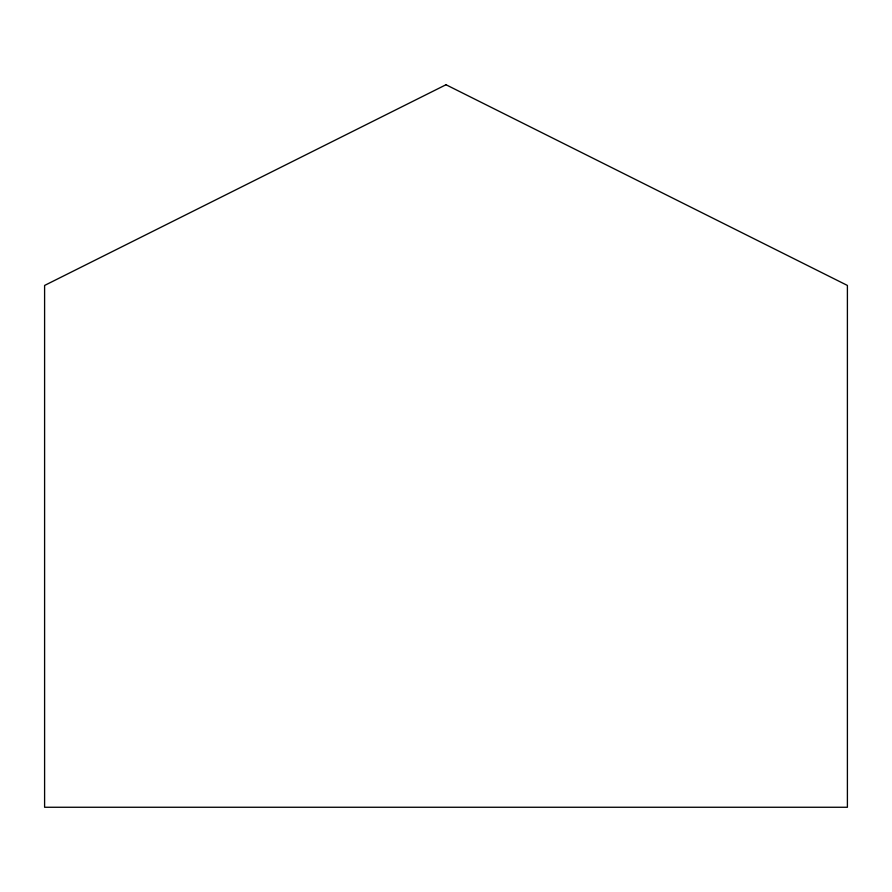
<?xml version="1.0" encoding="UTF-8"?>
<svg xmlns="http://www.w3.org/2000/svg" width="892" height="892" viewBox="0 0 892 892"><rect width="100%" height="100%" fill="white"/><g stroke="black" fill="none" stroke-linecap="round" stroke-linejoin="round"><path stroke-width="1.34" d="M446 84.74L44.6 285.44L44.6 807.26L847.4 807.26L847.4 285.44L446 84.74"/></g></svg>
